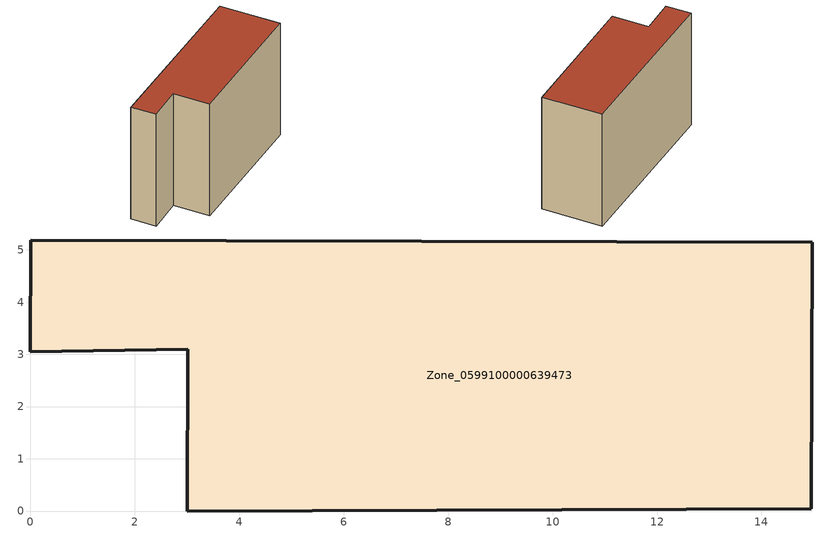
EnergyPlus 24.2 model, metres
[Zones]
Zone_0599100000639473
 floor ground (C_G): 14.97,5.15 14.96,0.04 3,0 3.01,3.1 0,3.05 0.01,5.19 z0
 wall outside (C_F): 14.96,0.04 14.97,5.15 0.01,5.19 0,3.05 3.01,3.1 3,0 14.96,0.04 z0:10.31
 roof outside (C_R): 3,0 14.96,0.04 14.97,5.15 0.01,5.19 0,3.05 3.01,3.1 z10.31
[BUILDING]
Pand.0599100000639473: North Axis=0; Terrain=City; Loads Convergence Tolerance Value=0.04; Temperature Convergence Tolerance Value=0.4; Solar Distribution=FullExterior; Maximum Number of Warmup Days=25; Minimum Number of Warmup Days=1
[Site:Location]
Rotterdam.The.Hague.AP_ZH_NLD Design_Conditions: Latitude=51.96; Longitude=4.45; Time Zone=1; Elevation=-4.5
[SITE:GROUNDTEMPERATURE:BUILDINGSURFACE]
18, 18, 18, 18, 18, 18, 18, 18, 18, 18, 18, 18
[MATERIAL] Thermal Absorptance=0.9; Solar Absorptance=0.7; Visible Absorptance=0.7
Name | Roughness | Thickness | Conductivity | Density | Specific Heat
G.TI.1946 | MediumSmooth | 0.15 | 1 | 540 | 1210
F.TI.1946 | Rough | 0.3 | 0.857143 | 1920 | 840
R.TI.1946 | MediumRough | 0.2 | 0.1 | 1500 | 1000
[CONSTRUCTION]
C_G: G.TI.1946
C_F: F.TI.1946
C_R: R.TI.1946
[ZONE]
Zone_0599100000639473: Type=1; Multiplier=1; Ceiling Height=Autocalculate; Volume=Autocalculate; Floor Area=autocalculate; Part of Total Floor Area=Yes
[ZONEINFILTRATION:DESIGNFLOWRATE]
Infil_Zone_0599100000639473: Zone or ZoneList or Space or SpaceList=Zone_0599100000639473; Schedule=AlwaysOn; Design Flow Rate Calculation Method=Flow/Area; Flow Rate per Floor Area=0.003; Constant Term Coefficient=1; Temperature Term Coefficient=0; Velocity Term Coefficient=0; Velocity Squared Term Coefficient=0
[HVACTEMPLATE:ZONE:IDEALLOADSAIRSYSTEM]
Zone_0599100000639473: Maximum Heating Supply Air Temperature=50; Minimum Cooling Supply Air Temperature=13; Maximum Heating Supply Air Humidity Ratio=0.0156; Minimum Cooling Supply Air Humidity Ratio=0.0077; Heating Limit=NoLimit; Cooling Limit=NoLimit; Dehumidification Control Type=ConstantSensibleHeatRatio; Cooling Sensible Heat Ratio=0.7; Dehumidification Setpoint=60; Humidification Control Type=None; Humidification Setpoint=30; Outdoor Air Method=None; Outdoor Air Flow Rate per Person=0.00944; Outdoor Air Flow Rate per Zone Floor Area=0; Outdoor Air Flow Rate per Zone=0; Demand Controlled Ventilation Type=None; Outdoor Air Economizer Type=NoEconomizer; Heat Recovery Type=None; Sensible Heat Recovery Effectiveness=0.7; Latent Heat Recovery Effectiveness=0.65
[ZONECONTROL:THERMOSTAT]
ThermostatControl_Zone_0599100000639473: Zone or ZoneList=Zone_0599100000639473; Control Type Schedule=DualSetpointControlType; Control 1=Thermostat_Zone_0599100000639473; Temperature Difference Between Cutout And Setpoint=0
[THERMOSTATSETPOINT:DUALSETPOINT]
Thermostat_Zone_0599100000639473: Heating Setpoint Temperature Schedule=HeatingSetpoint_Zone_0599100000639473; Cooling Setpoint Temperature Schedule=CoolingSetpoint_Zone_0599100000639473
[SCHEDULE:COMPACT]
HeatingSetpoint_Zone_0599100000639473: Through: 12/31, For: AllDays, Until: 24:00, 21
CoolingSetpoint_Zone_0599100000639473: Through: 12/31, For: AllDays, Until: 24:00, 24
DualSetpointControlType: Through: 12/31, For: AllDays, Until: 24:00, 4
AlwaysOn: Through: 12/31, For: AllDays, Until: 24:00, 1
